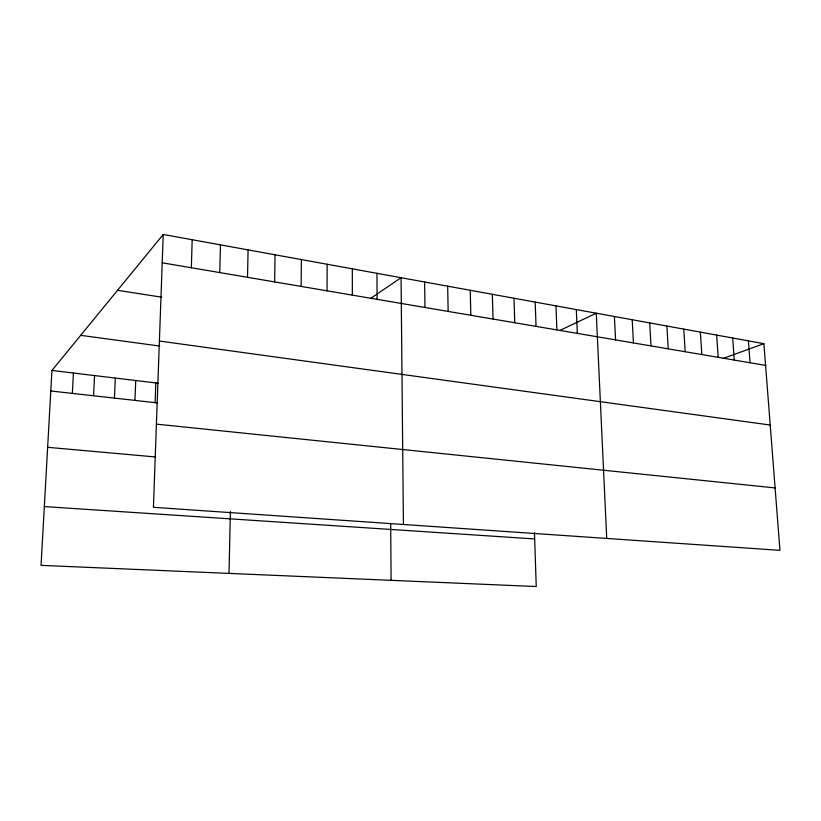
<?xml version="1.0" encoding="UTF-8"?>
<svg xmlns="http://www.w3.org/2000/svg" width="821" height="821" viewBox="0 0 821 821"><rect width="100%" height="100%" fill="white"/><g stroke="black" fill="none" stroke-linecap="round" stroke-linejoin="round"><path stroke-width="1.23" d="M327.035 290.829L327.158 264.27M301.143 286.426L301.399 259.58M274.655 281.921L275.045 254.787M247.532 277.303L248.075 249.882M229.028 573.407L230.383 511.452M219.771 272.582L220.459 244.863M191.344 267.749L192.186 239.722M155.118 402.649L155.826 382.935M163.235 234.457L153.424 507.316L779.95 550.337L763.889 343.681L163.235 234.457L51.939 370.456L41.05 565.361L536.246 586.543L534.45 532.726M134.942 400.391L135.742 380.523M114.437 398.103L115.309 378.071M93.573 395.773L94.548 375.577M72.361 393.392L73.418 373.042M370.384 298.587L401.048 277.703L403.429 524.475M559.973 330.391L596.262 313.201L606.719 538.443M723.075 358.449L763.889 343.681M44.334 506.578L534.656 538.945M47.639 447.301L155.651 456.969M156.421 424.139L775.096 487.91M50.789 390.981L157.591 402.926M51.939 370.456L158.299 383.233M80.674 335.337L159.736 346.052M159.407 341.043L770.211 425.042M117.526 290.306L161.696 297.192M162.219 262.802L765.572 365.396M748.413 340.869L750.045 362.759M732.671 338.006L734.251 360.07M716.651 335.091L718.18 357.34M700.354 332.136L701.832 354.559M683.77 329.118L685.186 351.727M666.888 326.05L668.253 348.853M649.709 322.92L651.002 345.918M632.211 319.738L633.443 342.932M614.395 316.506L615.565 339.894M576.311 309.579L577.327 333.388M555.961 305.874L556.895 329.919M535.189 302.097L536.041 326.368M513.997 298.239L514.757 322.745M492.354 294.308L493.021 319.051M470.248 290.285L470.823 315.274M447.681 286.18L448.143 311.416M424.611 281.993L424.98 307.485M390.673 523.275L391.094 580.334M376.962 273.321L377.096 299.337M352.332 268.847L352.342 295.129"/></g></svg>
